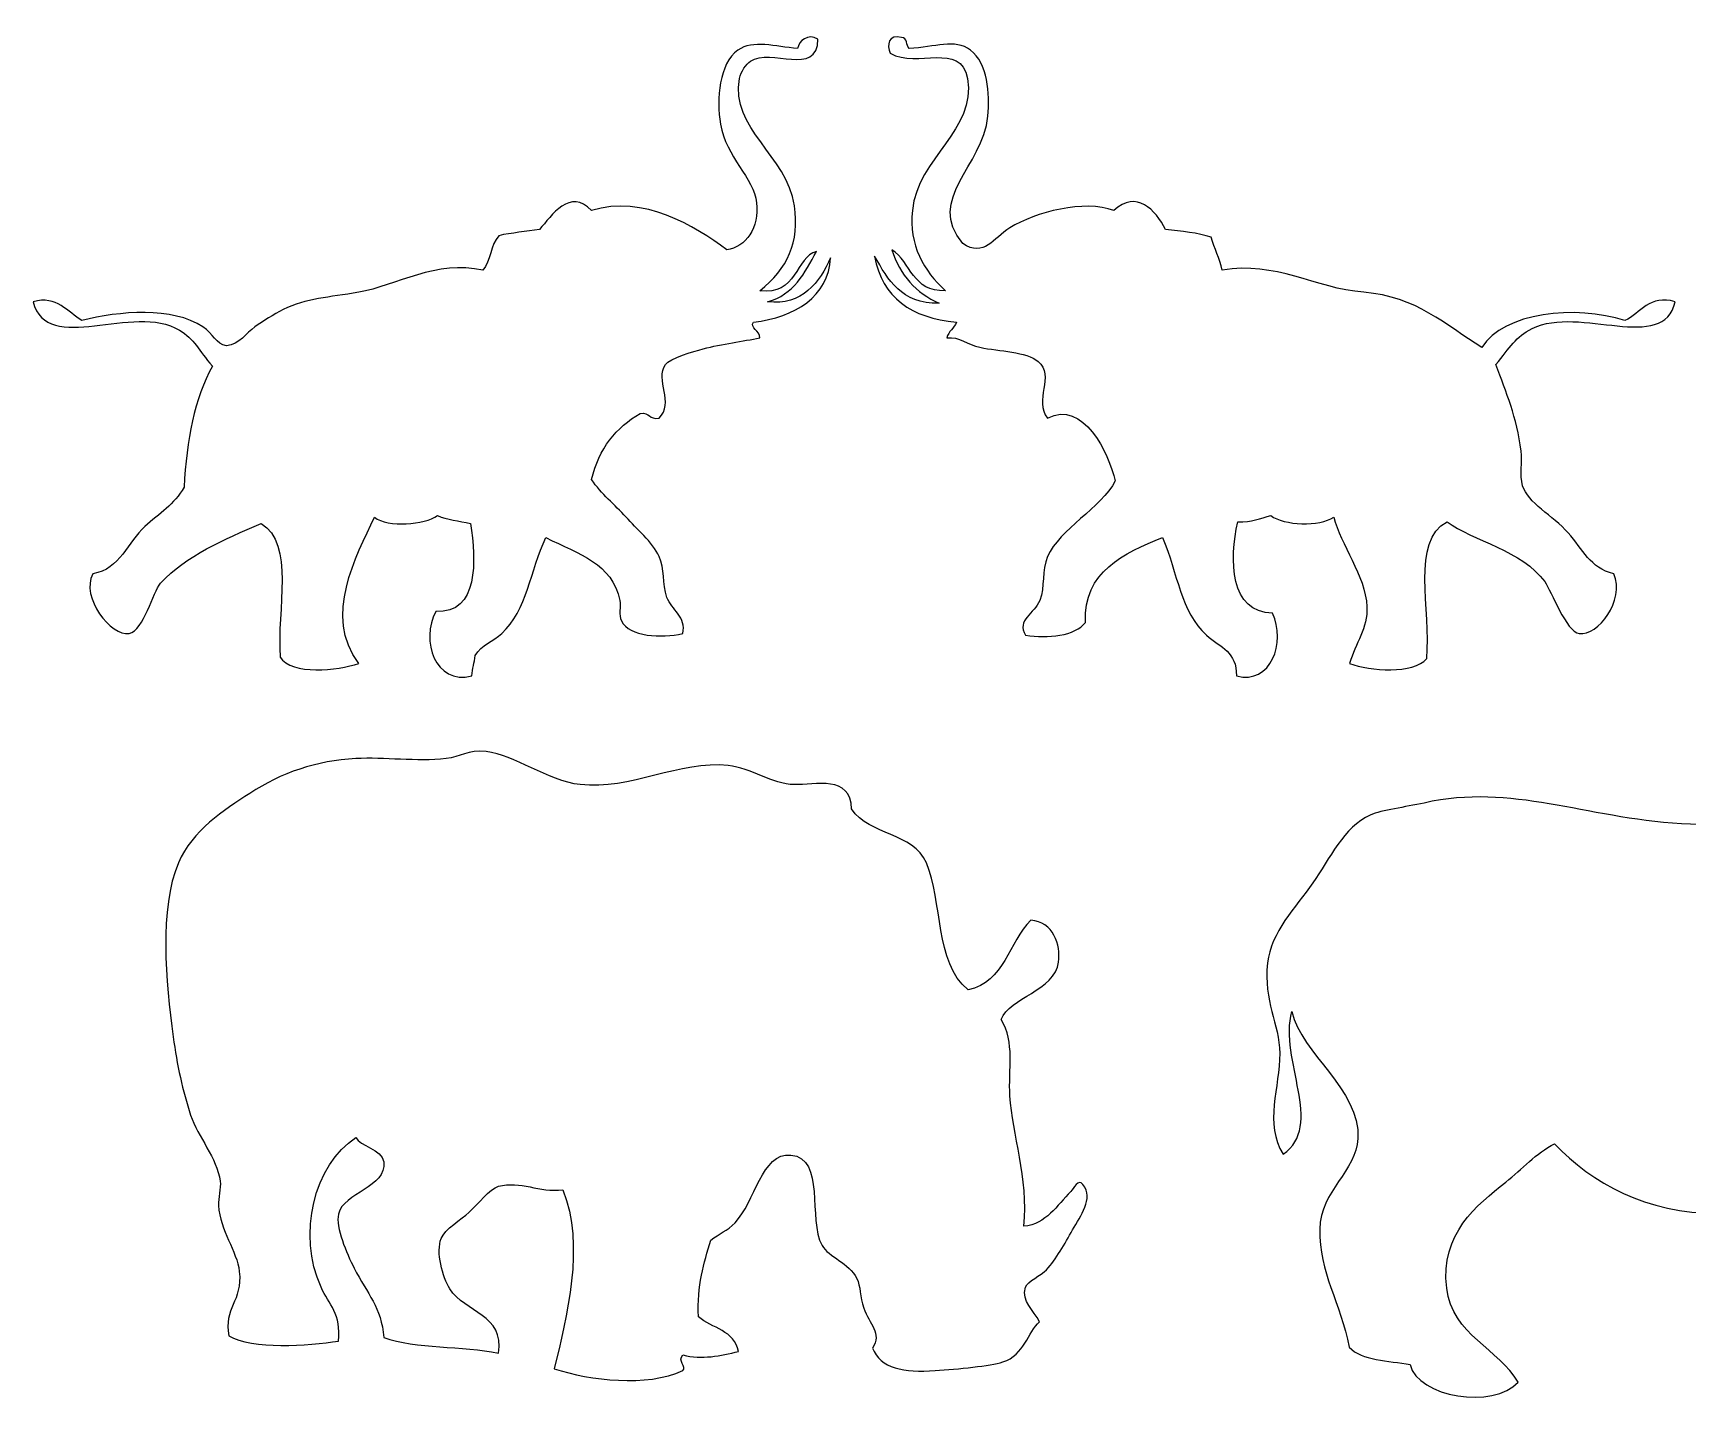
# Model space of a CAD drawing. Header units: centimetres. Extents: x -64 to 65, y -66 to 66.
# Drawn here: x -1.64 to 10.58, y 0.37 to 10.54 of the extents above; entities that cross this region are included whole.
import ezdxf

# ---------------------------------------------------------------- set-up
doc = ezdxf.new("R2010")
doc.units = ezdxf.units.CM
doc.header["$MEASUREMENT"] = 0
doc.layers.add('Layer 1', color=7, linetype='Continuous')

msp = doc.modelspace()

# ---------------------------------------------------------------- linework, layer by layer
at = {"layer": 'Layer 1'}
for points, knots in [([(4.15928, 10.49914), (4.15478, 10.2163), (3.80865, 10.43868), (3.65983, 10.33655), (3.65983, 10.33655), (3.63152, 10.3171), (3.58755, 10.25871), (3.5786, 10.20878), (3.5786, 10.20878), (3.51208, 9.83823), (3.92949, 9.64326), (3.98503, 9.26808), (3.98503, 9.26808), (4.02466, 9.00074), (3.9346, 8.80376), (3.72955, 8.64096), (3.72955, 8.64096), (4.00022, 8.59905), (3.99641, 8.89237), (4.14762, 8.93129), (4.14762, 8.93129), (4.06359, 8.77148), (3.97993, 8.6112), (3.78765, 8.55963), (3.78765, 8.55963), (4.03961, 8.52444), (4.17407, 8.7074), (4.25218, 8.88486), (4.25218, 8.88486), (4.23824, 8.59686), (3.98802, 8.44449), (3.68311, 8.40869), (3.68311, 8.40869), (3.65107, 8.36831), (3.73489, 8.34477), (3.72957, 8.29254), (3.72957, 8.29254), (3.60746, 8.26865), (3.45083, 8.24841), (3.3115, 8.21123), (3.3115, 8.21123), (3.23916, 8.19194), (3.06747, 8.14355), (3.03276, 8.09508), (3.03276, 8.09508), (2.95399, 7.9853), (3.1015, 7.80996), (2.9863, 7.70022), (2.9863, 7.70022), (2.91333, 7.68532), (2.91642, 7.74652), (2.84692, 7.73504), (2.84692, 7.73504), (2.66766, 7.63169), (2.54212, 7.47466), (2.4869, 7.24725), (2.4869, 7.24725), (2.55929, 7.13949), (2.65867, 7.06112), (2.74243, 6.96854), (2.74243, 6.96854), (2.81876, 6.88406), (2.93523, 6.786), (2.9863, 6.67819), (2.9863, 6.67819), (3.02837, 6.58942), (3.00945, 6.4766), (3.04432, 6.37622), (3.04432, 6.37622), (3.07583, 6.28573), (3.19169, 6.22758), (3.1605, 6.10912), (3.1605, 6.10912), (3.0031, 6.07274), (2.76579, 6.08462), (2.70756, 6.20199), (2.70756, 6.20199), (2.6869, 6.24364), (2.70457, 6.31174), (2.69597, 6.35299), (2.69597, 6.35299), (2.63818, 6.63027), (2.39929, 6.69182), (2.15011, 6.81752), (2.15011, 6.81752), (2.03483, 6.57574), (2.01017, 6.27962), (1.82491, 6.10912), (1.82491, 6.10912), (1.76051, 6.04983), (1.67555, 6.02752), (1.62745, 5.94651), (1.62745, 5.94651), (1.62213, 5.8938), (1.60663, 5.85123), (1.60425, 5.79551), (1.60425, 5.79551), (1.33149, 5.72698), (1.22444, 6.0584), (1.33713, 6.27168), (1.33713, 6.27168), (1.65402, 6.2557), (1.63619, 6.64882), (1.59261, 6.92208), (1.59261, 6.92208), (1.51138, 6.94147), (1.41878, 6.94954), (1.34869, 6.98013), (1.34869, 6.98013), (1.25548, 6.91285), (0.98531, 6.88872), (0.88416, 6.96854), (0.88416, 6.96854), (0.75094, 6.67914), (0.50398, 6.23924), (0.76801, 5.88846), (0.76801, 5.88846), (0.61069, 5.83459), (0.27504, 5.7993), (0.18736, 5.93489), (0.18736, 5.93489), (0.16339, 6.28385), (0.29703, 6.77605), (0.04798, 6.9221), (0.04798, 6.9221), (-0.22724, 6.80243), (-0.50579, 6.68609), (-0.69531, 6.48077), (-0.69531, 6.48077), (-0.75103, 6.41682), (-0.81805, 6.13059), (-0.92759, 6.10916), (-0.92759, 6.10916), (-1.05694, 6.08379), (-1.28967, 6.37692), (-1.19471, 6.55046), (-1.19471, 6.55046), (-0.99341, 6.58298), (-0.93449, 6.78874), (-0.81146, 6.89884), (-0.81146, 6.89884), (-0.70385, 6.9952), (-0.59217, 7.06394), (-0.52108, 7.18919), (-0.52108, 7.18919), (-0.50362, 7.53947), (-0.44284, 7.84649), (-0.31206, 8.08348), (-0.31206, 8.08348), (-0.41416, 8.2031), (-0.44462, 8.28282), (-0.55598, 8.3506), (-0.55598, 8.3506), (-0.89208, 8.55515), (-1.5328, 8.15949), (-1.63604, 8.55962), (-1.63604, 8.55962), (-1.46104, 8.60979), (-1.37871, 8.4798), (-1.27602, 8.42026), (-1.27602, 8.42026), (-1.00067, 8.49212), (-0.60488, 8.52302), (-0.38178, 8.3738), (-0.38178, 8.3738), (-0.30664, 8.32356), (-0.2864, 8.24675), (-0.20755, 8.23444), (-0.20755, 8.23444), (-0.1109, 8.24296), (-0.0624, 8.32818), (0.0015, 8.3738), (0.0015, 8.3738), (0.06341, 8.41801), (0.13638, 8.4649), (0.21055, 8.50154), (0.21055, 8.50154), (0.38049, 8.58547), (0.54818, 8.59102), (0.76797, 8.62931), (0.76797, 8.62931), (1.04012, 8.67672), (1.34775, 8.87249), (1.68547, 8.7919), (1.68547, 8.7919), (1.74241, 8.85881), (1.7437, 8.98142), (1.8016, 9.04741), (1.8016, 9.04741), (1.89545, 9.06971), (2.00504, 9.07625), (2.1036, 9.09387), (2.1036, 9.09387), (2.19139, 9.19581), (2.32937, 9.40322), (2.48682, 9.23323), (2.48682, 9.23323), (2.87258, 9.35245), (3.24739, 9.11956), (3.48562, 8.94288), (3.48562, 8.94288), (3.62685, 8.96346), (3.72618, 9.10496), (3.70628, 9.29131), (3.70628, 9.29131), (3.68675, 9.474), (3.47906, 9.62812), (3.43916, 9.87199), (3.43916, 9.87199), (3.40934, 10.05408), (3.4299, 10.32194), (3.5669, 10.41785), (3.5669, 10.41785), (3.67869, 10.49609), (3.84281, 10.44415), (4.00823, 10.42944), (4.00823, 10.42944), (4.01997, 10.48652), (4.08337, 10.54391), (4.15928, 10.49914)], [0, 0, 0, 0, 0.01785714, 0.01785714, 0.01785714, 0.01785714, 0.03571429, 0.03571429, 0.03571429, 0.03571429, 0.05357143, 0.05357143, 0.05357143, 0.05357143, 0.07142857, 0.07142857, 0.07142857, 0.07142857, 0.08928571, 0.08928571, 0.08928571, 0.08928571, 0.10714286, 0.10714286, 0.10714286, 0.10714286, 0.125, 0.125, 0.125, 0.125, 0.14285714, 0.14285714, 0.14285714, 0.14285714, 0.16071429, 0.16071429, 0.16071429, 0.16071429, 0.17857143, 0.17857143, 0.17857143, 0.17857143, 0.19642857, 0.19642857, 0.19642857, 0.19642857, 0.21428571, 0.21428571, 0.21428571, 0.21428571, 0.23214286, 0.23214286, 0.23214286, 0.23214286, 0.25, 0.25, 0.25, 0.25, 0.26785714, 0.26785714, 0.26785714, 0.26785714, 0.28571429, 0.28571429, 0.28571429, 0.28571429, 0.30357143, 0.30357143, 0.30357143, 0.30357143, 0.32142857, 0.32142857, 0.32142857, 0.32142857, 0.33928571, 0.33928571, 0.33928571, 0.33928571, 0.35714286, 0.35714286, 0.35714286, 0.35714286, 0.375, 0.375, 0.375, 0.375, 0.39285714, 0.39285714, 0.39285714, 0.39285714, 0.41071429, 0.41071429, 0.41071429, 0.41071429, 0.42857143, 0.42857143, 0.42857143, 0.42857143, 0.44642857, 0.44642857, 0.44642857, 0.44642857, 0.46428571, 0.46428571, 0.46428571, 0.46428571, 0.48214286, 0.48214286, 0.48214286, 0.48214286, 0.5, 0.5, 0.5, 0.5, 0.51785714, 0.51785714, 0.51785714, 0.51785714, 0.53571429, 0.53571429, 0.53571429, 0.53571429, 0.55357143, 0.55357143, 0.55357143, 0.55357143, 0.57142857, 0.57142857, 0.57142857, 0.57142857, 0.58928571, 0.58928571, 0.58928571, 0.58928571, 0.60714286, 0.60714286, 0.60714286, 0.60714286, 0.625, 0.625, 0.625, 0.625, 0.64285714, 0.64285714, 0.64285714, 0.64285714, 0.66071429, 0.66071429, 0.66071429, 0.66071429, 0.67857143, 0.67857143, 0.67857143, 0.67857143, 0.69642857, 0.69642857, 0.69642857, 0.69642857, 0.71428571, 0.71428571, 0.71428571, 0.71428571, 0.73214286, 0.73214286, 0.73214286, 0.73214286, 0.75, 0.75, 0.75, 0.75, 0.76785714, 0.76785714, 0.76785714, 0.76785714, 0.78571429, 0.78571429, 0.78571429, 0.78571429, 0.80357143, 0.80357143, 0.80357143, 0.80357143, 0.82142857, 0.82142857, 0.82142857, 0.82142857, 0.83928571, 0.83928571, 0.83928571, 0.83928571, 0.85714286, 0.85714286, 0.85714286, 0.85714286, 0.875, 0.875, 0.875, 0.875, 0.89285714, 0.89285714, 0.89285714, 0.89285714, 0.91071429, 0.91071429, 0.91071429, 0.91071429, 0.92857143, 0.92857143, 0.92857143, 0.92857143, 0.94642857, 0.94642857, 0.94642857, 0.94642857, 0.96428571, 0.96428571, 0.96428571, 0.96428571, 1, 1, 1, 1]), ([(4.7748, 10.51076), (4.82385, 10.51333), (4.80734, 10.45043), (4.83282, 10.42948), (4.83282, 10.42948), (5.02269, 10.4399), (5.17001, 10.50478), (5.28581, 10.41789), (5.28581, 10.41789), (5.41191, 10.3232), (5.42977, 10.09759), (5.41355, 9.93008), (5.41355, 9.93008), (5.37706, 9.55469), (4.95378, 9.32395), (5.22768, 8.98935), (5.22768, 8.98935), (5.38654, 8.88526), (5.45311, 9.02793), (5.57614, 9.1055), (5.57614, 9.1055), (5.76151, 9.22237), (6.13116, 9.31677), (6.34266, 9.23324), (6.34266, 9.23324), (6.51144, 9.38837), (6.64976, 9.23922), (6.72588, 9.09388), (6.72588, 9.09388), (6.8419, 9.07827), (6.9652, 9.06996), (7.06269, 9.0358), (7.06269, 9.0358), (7.08502, 8.94973), (7.12537, 8.88173), (7.14397, 8.79191), (7.14397, 8.79191), (7.53629, 8.86345), (7.83128, 8.65732), (8.18923, 8.62932), (8.18923, 8.62932), (8.57841, 8.59889), (8.79147, 8.38731), (9.06024, 8.22281), (9.06024, 8.22281), (9.22277, 8.48107), (9.75146, 8.53893), (10.11707, 8.42027), (10.11707, 8.42027), (10.23081, 8.47443), (10.30151, 8.61561), (10.48873, 8.55963), (10.48873, 8.55963), (10.40279, 8.17458), (9.78422, 8.53513), (9.4319, 8.36222), (9.4319, 8.36222), (9.30731, 8.30105), (9.2714, 8.22252), (9.16478, 8.09507), (9.16478, 8.09507), (9.24111, 7.88668), (9.31893, 7.70888), (9.35054, 7.45634), (9.35054, 7.45634), (9.36036, 7.37784), (9.33927, 7.27925), (9.36216, 7.20083), (9.36216, 7.20083), (9.39886, 7.07515), (9.58489, 6.97903), (9.69895, 6.8524), (9.69895, 6.8524), (9.8087, 6.73059), (9.85717, 6.59268), (10.03576, 6.55046), (10.03576, 6.55046), (10.11773, 6.35266), (9.9185, 6.08985), (9.78028, 6.10916), (9.78028, 6.10916), (9.68312, 6.12271), (9.57615, 6.41994), (9.5248, 6.49238), (9.5248, 6.49238), (9.36393, 6.71897), (8.9887, 6.79652), (8.80474, 6.93371), (8.80474, 6.93371), (8.53317, 6.79425), (8.68822, 6.28376), (8.65374, 5.92332), (8.65374, 5.92332), (8.55473, 5.80852), (8.23681, 5.83114), (8.08467, 5.8885), (8.08467, 5.8885), (8.12719, 6.03728), (8.22027, 6.14991), (8.21241, 6.30662), (8.21241, 6.30662), (8.20069, 6.53929), (8.01667, 6.76805), (7.96849, 6.96861), (7.96849, 6.96861), (7.86369, 6.8958), (7.59791, 6.9068), (7.50396, 6.9802), (7.50396, 6.9802), (7.4267, 6.96067), (7.35974, 6.93083), (7.26004, 6.93374), (7.26004, 6.93374), (7.19101, 6.65675), (7.20469, 6.26143), (7.51552, 6.26016), (7.51552, 6.26016), (7.61495, 6.0405), (7.50586, 5.73054), (7.2484, 5.7956), (7.2484, 5.7956), (7.25258, 5.97348), (7.13384, 6.00454), (7.02774, 6.09757), (7.02774, 6.09757), (6.83457, 6.26704), (6.81726, 6.5549), (6.70259, 6.81761), (6.70259, 6.81761), (6.41946, 6.70334), (6.11746, 6.56784), (6.13352, 6.19049), (6.13352, 6.19049), (6.05994, 6.09199), (5.85457, 6.06905), (5.69214, 6.09757), (5.69214, 6.09757), (5.6215, 6.20764), (5.759, 6.25815), (5.79668, 6.3531), (5.79668, 6.3531), (5.83621, 6.45274), (5.81002, 6.57479), (5.85476, 6.67827), (5.85476, 6.67827), (5.94131, 6.87861), (6.25206, 7.03768), (6.35411, 7.23572), (6.35411, 7.23572), (6.30641, 7.44535), (6.11614, 7.8368), (5.85476, 7.70028), (5.85476, 7.70028), (5.74774, 7.82929), (5.91191, 8.01323), (5.78504, 8.11835), (5.78504, 8.11835), (5.69617, 8.19209), (5.50122, 8.1927), (5.3553, 8.22289), (5.3553, 8.22289), (5.26415, 8.24178), (5.20137, 8.30494), (5.11143, 8.29261), (5.11143, 8.29261), (5.12119, 8.34479), (5.16615, 8.36175), (5.18115, 8.40876), (5.18115, 8.40876), (4.84944, 8.44096), (4.63172, 8.58714), (4.57721, 8.89655), (4.57721, 8.89655), (4.67659, 8.72105), (4.77493, 8.54455), (5.05341, 8.54812), (5.05341, 8.54812), (4.88294, 8.62548), (4.7652, 8.75547), (4.70495, 8.94298), (4.70495, 8.94298), (4.84695, 8.85268), (4.85648, 8.63), (5.09981, 8.64106), (5.09981, 8.64106), (4.93905, 8.78743), (4.82954, 8.97735), (4.85594, 9.23333), (4.85594, 9.23333), (4.89708, 9.63208), (5.33132, 9.82565), (5.26242, 10.20888), (5.26242, 10.20888), (5.21297, 10.48413), (4.89026, 10.28132), (4.69335, 10.3947), (4.69335, 10.3947), (4.66365, 10.45623), (4.68122, 10.53756), (4.7748, 10.51076)], [0, 0, 0, 0, 0.01960784, 0.01960784, 0.01960784, 0.01960784, 0.03921569, 0.03921569, 0.03921569, 0.03921569, 0.05882353, 0.05882353, 0.05882353, 0.05882353, 0.07843137, 0.07843137, 0.07843137, 0.07843137, 0.09803922, 0.09803922, 0.09803922, 0.09803922, 0.11764706, 0.11764706, 0.11764706, 0.11764706, 0.1372549, 0.1372549, 0.1372549, 0.1372549, 0.15686275, 0.15686275, 0.15686275, 0.15686275, 0.17647059, 0.17647059, 0.17647059, 0.17647059, 0.19607843, 0.19607843, 0.19607843, 0.19607843, 0.21568627, 0.21568627, 0.21568627, 0.21568627, 0.23529412, 0.23529412, 0.23529412, 0.23529412, 0.25490196, 0.25490196, 0.25490196, 0.25490196, 0.2745098, 0.2745098, 0.2745098, 0.2745098, 0.29411765, 0.29411765, 0.29411765, 0.29411765, 0.31372549, 0.31372549, 0.31372549, 0.31372549, 0.33333333, 0.33333333, 0.33333333, 0.33333333, 0.35294118, 0.35294118, 0.35294118, 0.35294118, 0.37254902, 0.37254902, 0.37254902, 0.37254902, 0.39215686, 0.39215686, 0.39215686, 0.39215686, 0.41176471, 0.41176471, 0.41176471, 0.41176471, 0.43137255, 0.43137255, 0.43137255, 0.43137255, 0.45098039, 0.45098039, 0.45098039, 0.45098039, 0.47058824, 0.47058824, 0.47058824, 0.47058824, 0.49019608, 0.49019608, 0.49019608, 0.49019608, 0.50980392, 0.50980392, 0.50980392, 0.50980392, 0.52941176, 0.52941176, 0.52941176, 0.52941176, 0.54901961, 0.54901961, 0.54901961, 0.54901961, 0.56862745, 0.56862745, 0.56862745, 0.56862745, 0.58823529, 0.58823529, 0.58823529, 0.58823529, 0.60784314, 0.60784314, 0.60784314, 0.60784314, 0.62745098, 0.62745098, 0.62745098, 0.62745098, 0.64705882, 0.64705882, 0.64705882, 0.64705882, 0.66666667, 0.66666667, 0.66666667, 0.66666667, 0.68627451, 0.68627451, 0.68627451, 0.68627451, 0.70588235, 0.70588235, 0.70588235, 0.70588235, 0.7254902, 0.7254902, 0.7254902, 0.7254902, 0.74509804, 0.74509804, 0.74509804, 0.74509804, 0.76470588, 0.76470588, 0.76470588, 0.76470588, 0.78431373, 0.78431373, 0.78431373, 0.78431373, 0.80392157, 0.80392157, 0.80392157, 0.80392157, 0.82352941, 0.82352941, 0.82352941, 0.82352941, 0.84313725, 0.84313725, 0.84313725, 0.84313725, 0.8627451, 0.8627451, 0.8627451, 0.8627451, 0.88235294, 0.88235294, 0.88235294, 0.88235294, 0.90196078, 0.90196078, 0.90196078, 0.90196078, 0.92156863, 0.92156863, 0.92156863, 0.92156863, 0.94117647, 0.94117647, 0.94117647, 0.94117647, 0.96078431, 0.96078431, 0.96078431, 0.96078431, 1, 1, 1, 1]), ([(5.26796, 3.47729), (5.53667, 3.53394), (5.56593, 3.83001), (5.73032, 3.99103), (5.73032, 3.99103), (5.89709, 3.98275), (5.95244, 3.80749), (5.9358, 3.68279), (5.9358, 3.68279), (5.90749, 3.4702), (5.57237, 3.41934), (5.51199, 3.25895), (5.51199, 3.25895), (5.61489, 3.08959), (5.56443, 2.88803), (5.57618, 2.69385), (5.57618, 2.69385), (5.59319, 2.41342), (5.71622, 2.08782), (5.67897, 1.73058), (5.67897, 1.73058), (5.84656, 1.74712), (5.9235, 1.88549), (6.02571, 1.98744), (6.02571, 1.98744), (6.04529, 2.00694), (6.08106, 2.08883), (6.11562, 2.0388), (6.11562, 2.0388), (6.19788, 1.9345), (6.09691, 1.80848), (6.03857, 1.7049), (6.03857, 1.7049), (5.981, 1.60277), (5.91908, 1.48662), (5.84593, 1.40949), (5.84593, 1.40949), (5.80645, 1.3679), (5.70533, 1.32535), (5.69178, 1.28103), (5.69178, 1.28103), (5.65818, 1.17102), (5.75277, 1.11572), (5.79452, 1.02417), (5.79452, 1.02417), (5.70797, 0.95101), (5.68363, 0.7794), (5.52483, 0.72879), (5.52483, 0.72879), (5.43066, 0.69876), (5.19373, 0.67691), (5.02392, 0.66455), (5.02392, 0.66455), (4.79355, 0.64775), (4.6208, 0.68164), (4.56156, 0.83153), (4.56156, 0.83153), (4.63503, 0.94149), (4.53743, 1.0097), (4.49737, 1.12694), (4.49737, 1.12694), (4.46951, 1.20835), (4.47361, 1.28926), (4.44596, 1.34527), (4.44596, 1.34527), (4.38892, 1.46103), (4.23636, 1.5036), (4.18913, 1.5893), (4.18913, 1.5893), (4.08065, 1.78615), (4.2176, 2.23152), (3.95794, 2.25716), (3.95794, 2.25716), (3.74458, 2.27822), (3.69391, 1.90783), (3.54696, 1.75625), (3.54696, 1.75625), (3.48796, 1.6954), (3.43152, 1.67981), (3.36718, 1.62782), (3.36718, 1.62782), (3.31696, 1.4597), (3.26497, 1.29336), (3.27727, 1.06272), (3.27727, 1.06272), (3.37514, 0.97649), (3.54484, 0.96207), (3.57265, 0.80586), (3.57265, 0.80586), (3.43922, 0.77496), (3.30211, 0.74355), (3.16167, 0.78017), (3.16167, 0.78017), (3.1183, 0.73982), (3.19128, 0.69108), (3.16167, 0.66457), (3.16167, 0.66457), (2.89113, 0.54159), (2.4832, 0.59305), (2.21129, 0.67738), (2.21129, 0.67738), (2.30297, 1.05558), (2.44161, 1.59286), (2.27548, 2.00027), (2.27548, 2.00027), (2.09937, 1.97744), (1.96407, 2.07007), (1.80031, 2.02596), (1.80031, 2.02596), (1.73303, 2.00784), (1.65148, 1.89719), (1.58198, 1.83329), (1.58198, 1.83329), (1.52978, 1.78535), (1.40272, 1.7078), (1.37645, 1.64067), (1.37645, 1.64067), (1.33838, 1.5432), (1.3856, 1.35476), (1.44069, 1.26816), (1.44069, 1.26816), (1.55324, 1.09121), (1.84656, 1.08234), (1.80031, 0.79297), (1.80031, 0.79297), (1.53546, 0.84925), (1.18981, 0.82467), (0.95266, 0.90859), (0.95266, 0.90859), (0.937, 1.13293), (0.83235, 1.22929), (0.73427, 1.42233), (0.73427, 1.42233), (0.67871, 1.53174), (0.59655, 1.72425), (0.6187, 1.82045), (0.6187, 1.82045), (0.65595, 1.98227), (0.97679, 2.01764), (0.95266, 2.20576), (0.95266, 2.20576), (0.94009, 2.30336), (0.77512, 2.32202), (0.74713, 2.38557), (0.74713, 2.38557), (0.43966, 2.192), (0.31218, 1.66503), (0.49025, 1.28101), (0.49025, 1.28101), (0.54968, 1.15298), (0.64032, 1.08157), (0.61868, 0.88289), (0.61868, 0.88289), (0.39669, 0.84662), (-0.02177, 0.82037), (-0.19044, 0.92144), (-0.19044, 0.92144), (-0.23153, 1.12533), (-0.08895, 1.17552), (-0.11339, 1.39663), (-0.11339, 1.39663), (-0.13024, 1.54903), (-0.25642, 1.69839), (-0.26748, 1.88465), (-0.26748, 1.88465), (-0.27087, 1.94146), (-0.24711, 2.00945), (-0.25467, 2.06446), (-0.25467, 2.06446), (-0.27819, 2.23655), (-0.41858, 2.38815), (-0.473, 2.55251), (-0.473, 2.55251), (-0.53192, 2.73055), (-0.57346, 2.92131), (-0.60143, 3.13047), (-0.60143, 3.13047), (-0.65609, 3.53896), (-0.70655, 4.07662), (-0.56291, 4.41478), (-0.56291, 4.41478), (-0.46107, 4.65455), (-0.22707, 4.80361), (-0.03634, 4.92855), (-0.03634, 4.92855), (0.19514, 5.08013), (0.45642, 5.17051), (0.74709, 5.18538), (0.74709, 5.18538), (0.96, 5.19633), (1.19244, 5.16067), (1.41495, 5.18538), (1.41495, 5.18538), (1.51552, 5.19657), (1.57262, 5.25171), (1.71033, 5.23674), (1.71033, 5.23674), (1.91766, 5.21425), (2.1606, 5.02116), (2.40388, 4.99274), (2.40388, 4.99274), (2.76824, 4.95014), (3.14342, 5.17308), (3.49555, 5.13403), (3.49555, 5.13403), (3.66607, 5.11509), (3.82302, 4.99663), (3.98357, 4.99274), (3.98357, 4.99274), (4.1388, 4.98896), (4.40159, 5.06812), (4.40743, 4.81293), (4.40743, 4.81293), (4.54292, 4.6129), (4.86016, 4.64402), (4.95969, 4.41476), (4.95969, 4.41476), (5.08315, 4.13052), (5.01764, 3.68181), (5.26796, 3.47729)], [0, 0, 0, 0, 0.01785714, 0.01785714, 0.01785714, 0.01785714, 0.03571429, 0.03571429, 0.03571429, 0.03571429, 0.05357143, 0.05357143, 0.05357143, 0.05357143, 0.07142857, 0.07142857, 0.07142857, 0.07142857, 0.08928571, 0.08928571, 0.08928571, 0.08928571, 0.10714286, 0.10714286, 0.10714286, 0.10714286, 0.125, 0.125, 0.125, 0.125, 0.14285714, 0.14285714, 0.14285714, 0.14285714, 0.16071429, 0.16071429, 0.16071429, 0.16071429, 0.17857143, 0.17857143, 0.17857143, 0.17857143, 0.19642857, 0.19642857, 0.19642857, 0.19642857, 0.21428571, 0.21428571, 0.21428571, 0.21428571, 0.23214286, 0.23214286, 0.23214286, 0.23214286, 0.25, 0.25, 0.25, 0.25, 0.26785714, 0.26785714, 0.26785714, 0.26785714, 0.28571429, 0.28571429, 0.28571429, 0.28571429, 0.30357143, 0.30357143, 0.30357143, 0.30357143, 0.32142857, 0.32142857, 0.32142857, 0.32142857, 0.33928571, 0.33928571, 0.33928571, 0.33928571, 0.35714286, 0.35714286, 0.35714286, 0.35714286, 0.375, 0.375, 0.375, 0.375, 0.39285714, 0.39285714, 0.39285714, 0.39285714, 0.41071429, 0.41071429, 0.41071429, 0.41071429, 0.42857143, 0.42857143, 0.42857143, 0.42857143, 0.44642857, 0.44642857, 0.44642857, 0.44642857, 0.46428571, 0.46428571, 0.46428571, 0.46428571, 0.48214286, 0.48214286, 0.48214286, 0.48214286, 0.5, 0.5, 0.5, 0.5, 0.51785714, 0.51785714, 0.51785714, 0.51785714, 0.53571429, 0.53571429, 0.53571429, 0.53571429, 0.55357143, 0.55357143, 0.55357143, 0.55357143, 0.57142857, 0.57142857, 0.57142857, 0.57142857, 0.58928571, 0.58928571, 0.58928571, 0.58928571, 0.60714286, 0.60714286, 0.60714286, 0.60714286, 0.625, 0.625, 0.625, 0.625, 0.64285714, 0.64285714, 0.64285714, 0.64285714, 0.66071429, 0.66071429, 0.66071429, 0.66071429, 0.67857143, 0.67857143, 0.67857143, 0.67857143, 0.69642857, 0.69642857, 0.69642857, 0.69642857, 0.71428571, 0.71428571, 0.71428571, 0.71428571, 0.73214286, 0.73214286, 0.73214286, 0.73214286, 0.75, 0.75, 0.75, 0.75, 0.76785714, 0.76785714, 0.76785714, 0.76785714, 0.78571429, 0.78571429, 0.78571429, 0.78571429, 0.80357143, 0.80357143, 0.80357143, 0.80357143, 0.82142857, 0.82142857, 0.82142857, 0.82142857, 0.83928571, 0.83928571, 0.83928571, 0.83928571, 0.85714286, 0.85714286, 0.85714286, 0.85714286, 0.875, 0.875, 0.875, 0.875, 0.89285714, 0.89285714, 0.89285714, 0.89285714, 0.91071429, 0.91071429, 0.91071429, 0.91071429, 0.92857143, 0.92857143, 0.92857143, 0.92857143, 0.94642857, 0.94642857, 0.94642857, 0.94642857, 0.96428571, 0.96428571, 0.96428571, 0.96428571, 1, 1, 1, 1]), ([(13.46346, 4.57467), (13.55829, 4.60396), (13.5708, 4.71559), (13.6561, 4.75445), (13.6561, 4.75445), (13.81279, 4.68852), (13.84684, 4.49997), (13.87443, 4.30492), (13.87443, 4.30492), (13.99225, 4.35839), (14.06083, 4.57228), (14.14412, 4.70307), (14.14412, 4.70307), (14.27239, 4.56654), (14.26091, 4.14099), (14.04138, 4.12511), (14.04138, 4.12511), (14.12195, 3.96168), (14.2653, 3.86098), (14.401, 3.75266), (14.401, 3.75266), (14.52504, 3.80918), (14.64249, 3.81383), (14.72207, 3.90678), (14.72207, 3.90678), (14.79499, 3.99198), (14.76387, 4.14517), (14.88905, 4.18933), (14.88905, 4.18933), (14.94144, 4.02341), (14.93654, 3.80018), (14.94041, 3.58571), (14.94041, 3.58571), (15.30596, 3.80674), (15.52358, 4.28678), (15.59541, 4.84436), (15.59541, 4.84436), (15.84531, 4.00976), (15.26973, 3.42971), (15.2101, 2.76373), (15.2101, 2.76373), (15.20179, 2.67073), (15.08908, 2.57947), (15.01746, 2.50687), (15.01746, 2.50687), (14.94827, 2.48904), (14.96367, 2.55579), (14.90186, 2.54539), (14.90186, 2.54539), (14.51485, 2.42508), (14.04929, 2.43617), (13.72028, 2.57108), (13.72028, 2.57108), (13.58592, 2.62617), (13.47766, 2.74986), (13.37354, 2.76372), (13.37354, 2.76372), (13.17695, 2.78991), (13.09909, 2.63259), (12.98823, 2.53253), (12.98823, 2.53253), (12.96714, 2.01297), (12.64784, 1.53444), (12.93687, 1.15831), (12.93687, 1.15831), (13.04792, 1.01374), (13.35954, 0.9255), (13.21945, 0.67023), (13.21945, 0.67023), (12.66888, 0.50151), (12.45578, 0.97873), (12.38461, 1.41516), (12.38461, 1.41516), (12.28745, 1.30795), (12.30214, 1.0404), (12.34606, 0.90142), (12.34606, 0.90142), (12.39855, 0.73534), (12.63379, 0.72158), (12.64144, 0.55468), (12.64144, 0.55468), (12.44089, 0.47933), (11.9128, 0.39561), (11.80665, 0.60604), (11.80665, 0.60604), (11.79064, 1.06094), (11.78501, 1.52623), (11.69105, 1.90321), (11.69105, 1.90321), (11.39215, 1.98235), (11.10756, 1.82677), (10.80485, 1.82614), (10.80485, 1.82614), (10.27253, 1.82498), (9.87804, 2.04847), (9.59758, 2.33986), (9.59758, 2.33986), (9.46143, 2.27104), (9.35811, 2.15296), (9.23796, 2.05731), (9.23796, 2.05731), (9.02299, 1.88626), (8.75385, 1.67769), (8.80129, 1.27388), (8.80129, 1.27388), (8.84185, 0.92865), (9.19025, 0.8229), (9.32786, 0.58035), (9.32786, 0.58035), (9.14916, 0.3745), (8.58528, 0.4702), (8.53157, 0.70878), (8.53157, 0.70878), (8.37033, 0.74019), (8.17475, 0.7372), (8.08204, 0.83721), (8.08204, 0.83721), (8.0178, 1.16823), (7.85725, 1.38921), (7.86371, 1.71057), (7.86371, 1.71057), (7.8694, 1.99381), (8.13528, 2.14028), (8.14629, 2.37843), (8.14629, 2.37843), (8.1633, 2.74625), (7.72854, 3.00205), (7.65827, 3.31601), (7.65827, 3.31601), (7.5618, 2.96142), (7.9014, 2.47294), (7.59403, 2.26284), (7.59403, 2.26284), (7.45057, 2.48512), (7.57046, 2.7633), (7.56834, 3.00775), (7.56834, 3.00775), (7.56638, 3.23114), (7.44753, 3.38896), (7.47843, 3.67558), (7.47843, 3.67558), (7.50288, 3.90259), (7.68642, 4.0877), (7.81236, 4.26639), (7.81236, 4.26639), (7.93679, 4.44295), (8.0431, 4.68221), (8.23622, 4.76727), (8.23622, 4.76727), (8.32605, 4.80685), (8.4912, 4.82529), (8.63434, 4.85718), (8.63434, 4.85718), (9.28773, 5.0027), (9.81309, 4.74791), (10.53516, 4.70306), (10.53516, 4.70306), (11.26112, 4.65795), (11.81233, 5.05448), (12.41029, 5.10121), (12.41029, 5.10121), (12.92598, 5.14152), (13.16823, 4.74387), (13.46346, 4.57467)], [0, 0, 0, 0, 0.02380952, 0.02380952, 0.02380952, 0.02380952, 0.04761905, 0.04761905, 0.04761905, 0.04761905, 0.07142857, 0.07142857, 0.07142857, 0.07142857, 0.0952381, 0.0952381, 0.0952381, 0.0952381, 0.11904762, 0.11904762, 0.11904762, 0.11904762, 0.14285714, 0.14285714, 0.14285714, 0.14285714, 0.16666667, 0.16666667, 0.16666667, 0.16666667, 0.19047619, 0.19047619, 0.19047619, 0.19047619, 0.21428571, 0.21428571, 0.21428571, 0.21428571, 0.23809524, 0.23809524, 0.23809524, 0.23809524, 0.26190476, 0.26190476, 0.26190476, 0.26190476, 0.28571429, 0.28571429, 0.28571429, 0.28571429, 0.30952381, 0.30952381, 0.30952381, 0.30952381, 0.33333333, 0.33333333, 0.33333333, 0.33333333, 0.35714286, 0.35714286, 0.35714286, 0.35714286, 0.38095238, 0.38095238, 0.38095238, 0.38095238, 0.4047619, 0.4047619, 0.4047619, 0.4047619, 0.42857143, 0.42857143, 0.42857143, 0.42857143, 0.45238095, 0.45238095, 0.45238095, 0.45238095, 0.47619048, 0.47619048, 0.47619048, 0.47619048, 0.5, 0.5, 0.5, 0.5, 0.52380952, 0.52380952, 0.52380952, 0.52380952, 0.54761905, 0.54761905, 0.54761905, 0.54761905, 0.57142857, 0.57142857, 0.57142857, 0.57142857, 0.5952381, 0.5952381, 0.5952381, 0.5952381, 0.61904762, 0.61904762, 0.61904762, 0.61904762, 0.64285714, 0.64285714, 0.64285714, 0.64285714, 0.66666667, 0.66666667, 0.66666667, 0.66666667, 0.69047619, 0.69047619, 0.69047619, 0.69047619, 0.71428571, 0.71428571, 0.71428571, 0.71428571, 0.73809524, 0.73809524, 0.73809524, 0.73809524, 0.76190476, 0.76190476, 0.76190476, 0.76190476, 0.78571429, 0.78571429, 0.78571429, 0.78571429, 0.80952381, 0.80952381, 0.80952381, 0.80952381, 0.83333333, 0.83333333, 0.83333333, 0.83333333, 0.85714286, 0.85714286, 0.85714286, 0.85714286, 0.88095238, 0.88095238, 0.88095238, 0.88095238, 0.9047619, 0.9047619, 0.9047619, 0.9047619, 0.92857143, 0.92857143, 0.92857143, 0.92857143, 0.95238095, 0.95238095, 0.95238095, 0.95238095, 1, 1, 1, 1])]:
    msp.add_open_spline(points, degree=3, knots=knots, dxfattribs=at)

doc.saveas('drawing.dxf')
